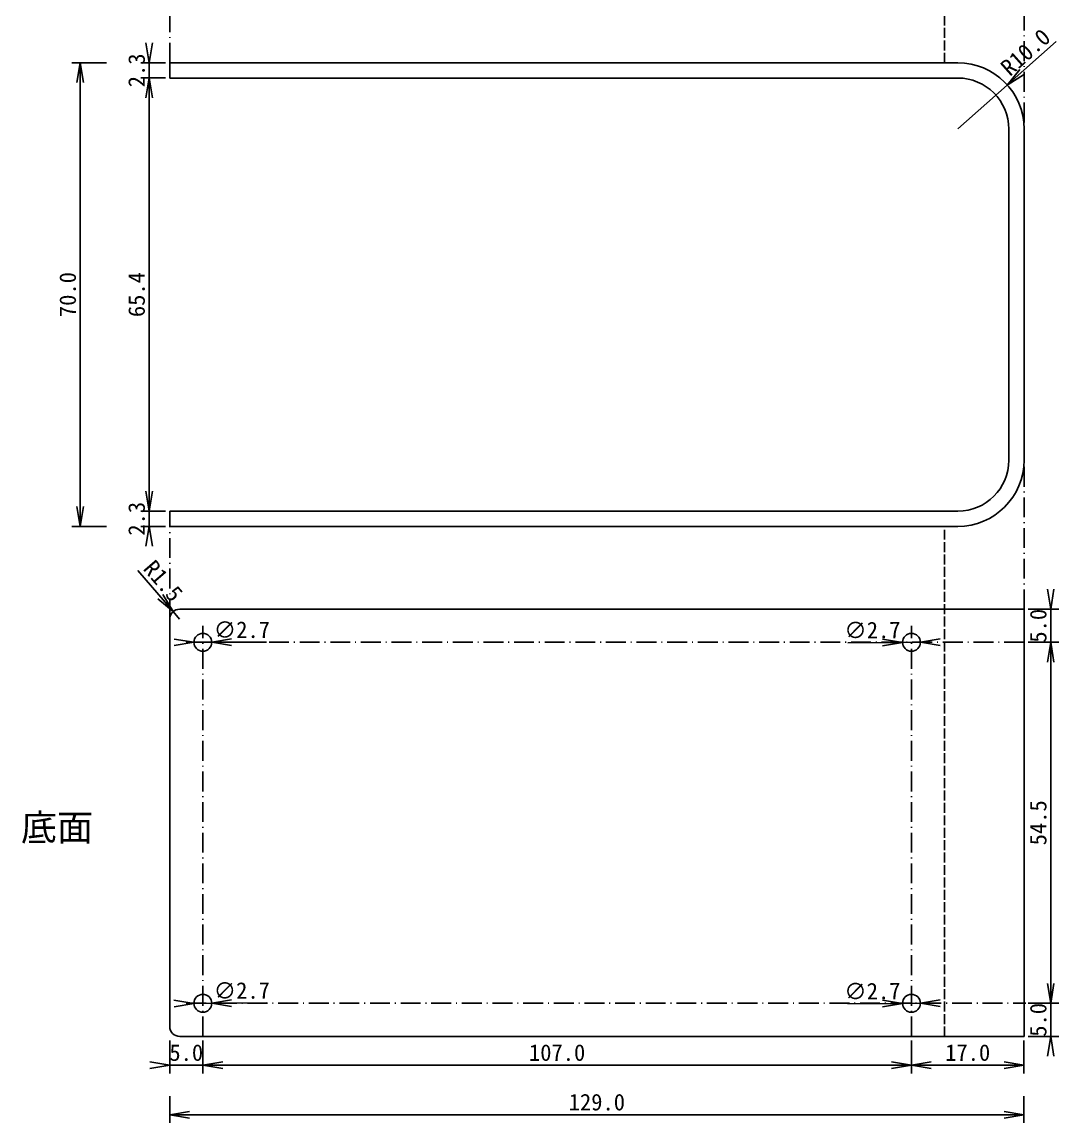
# Model space of a CAD drawing. Header units: millimetres. Extents: x 12 to 326, y -7 to 251.
# Drawn here: x 13.2 to 169.8, y -6.7 to 159.5 of the extents above; entities that cross this region are included whole.
import ezdxf

# ---------------------------------------------------------------- set-up
doc = ezdxf.new("R2010")
doc.units = ezdxf.units.MM
doc.linetypes.add('SXF_一点短鎖線', pattern=[9.25, 6, -1.5, 0.25, -1.5])
doc.linetypes.add('SXF_破線', pattern=[7.5, 6, -1.5])
doc.styles.add('寸法文字', font='')
doc.styles.add('ＭＳ ゴシック', font='')
doc.styles.get('寸法文字').set_extended_font_data('MS Gothic')
doc.styles.get('ＭＳ ゴシック').set_extended_font_data('MS Gothic')
doc.dimstyles.new('SXF-開矢印', dxfattribs={"dimscale": 0, "dimtxt": 2.5, "dimasz": 0.4, "dimexe": 1.25, "dimexo": 0.625, "dimtad": 1, "dimdec": 0, "dimzin": 1, "dimdsep": 46, "dimtxsty": '寸法文字', "dimblk": 'open_arrow', "dimcen": 2.5, "dimadec": 0, "dimazin": 0, "dimtfac": 1, "dimtdec": 0, "dimtix": 1, "dimtmove": 2, "dimatfit": 3, "dimldrblk": 'open_arrow', "dimfxl": 1.25, "dimarcsym": 0})

# ---------------------------------------------------------------- blocks, each defined once
blk = doc.blocks.new('open_arrow')
at = {"color": 0, "linetype": 'Continuous', "lineweight": -2}
for points in [[(-7.5, 1.25), (0, 0), (-7.5, -1.25)], [(0, 0), (-1, 0)]]:
    blk.add_lwpolyline(points, dxfattribs=at)
blk = doc.blocks.new('*D21')
at = {"color": 0, "lineweight": -2, "transparency": 16777216}
for p, q in [((35.48, 5.73), (35.48, 0.77)), ((40.48, 5.73), (40.48, 0.77)), ((35.08, 2.02), (34.68, 2.02)), ((35.48, 2.02), (40.48, 2.02)), ((40.88, 2.02), (41.28, 2.02))]:
    blk.add_line(p, q, dxfattribs=at)
at = {"layer": 'DEFPOINTS', "color": 0, "transparency": 16777216}
for p in [(35.48, 6.36), (40.48, 6.36), (40.48, 2.02)]:
    blk.add_point(p, dxfattribs=at)
at = {"color": 0, "lineweight": -2, "transparency": 16777216, "xscale": 0.4, "yscale": 0.4, "zscale": 0.4}
blk.add_blockref('open_arrow', (35.48, 2.02), dxfattribs=at)
at = {"color": 0, "lineweight": -2, "transparency": 16777216, "xscale": 0.4, "yscale": 0.4, "zscale": 0.4, "rotation": 180}
blk.add_blockref('open_arrow', (40.48, 2.02), dxfattribs=at)
at = {"color": 0, "transparency": 16777216, "insert": (37.98, 3.9), "char_height": 2.5, "attachment_point": 5, "style": '寸法文字'}
blk.add_mtext('5.0', dxfattribs=at)
blk = doc.blocks.new('*D22')
at = {"color": 0, "lineweight": -2, "transparency": 16777216}
for p, q in [((40.48, 5.73), (40.48, 0.77)), ((147.48, 5.73), (147.48, 0.77)), ((40.88, 2.02), (147.08, 2.02))]:
    blk.add_line(p, q, dxfattribs=at)
at = {"layer": 'DEFPOINTS', "color": 0, "transparency": 16777216}
for p in [(40.48, 6.36), (147.48, 6.36), (147.48, 2.02)]:
    blk.add_point(p, dxfattribs=at)
at = {"color": 0, "lineweight": -2, "transparency": 16777216, "xscale": 0.4, "yscale": 0.4, "zscale": 0.4, "rotation": 180}
blk.add_blockref('open_arrow', (40.48, 2.02), dxfattribs=at)
at = {"color": 0, "lineweight": -2, "transparency": 16777216, "xscale": 0.4, "yscale": 0.4, "zscale": 0.4}
blk.add_blockref('open_arrow', (147.48, 2.02), dxfattribs=at)
at = {"color": 0, "transparency": 16777216, "insert": (93.98, 3.9), "char_height": 2.5, "attachment_point": 5, "style": '寸法文字'}
blk.add_mtext('107.0', dxfattribs=at)
blk = doc.blocks.new('*D23')
at = {"color": 0, "lineweight": -2, "transparency": 16777216}
for p, q in [((147.48, 5.73), (147.48, 0.77)), ((164.48, 5.73), (164.48, 0.77)), ((147.88, 2.02), (164.08, 2.02))]:
    blk.add_line(p, q, dxfattribs=at)
at = {"layer": 'DEFPOINTS', "color": 0, "transparency": 16777216}
for p in [(147.48, 6.36), (164.48, 6.36), (164.48, 2.02)]:
    blk.add_point(p, dxfattribs=at)
at = {"color": 0, "lineweight": -2, "transparency": 16777216, "xscale": 0.4, "yscale": 0.4, "zscale": 0.4, "rotation": 180}
blk.add_blockref('open_arrow', (147.48, 2.02), dxfattribs=at)
at = {"color": 0, "lineweight": -2, "transparency": 16777216, "xscale": 0.4, "yscale": 0.4, "zscale": 0.4}
blk.add_blockref('open_arrow', (164.48, 2.02), dxfattribs=at)
at = {"color": 0, "transparency": 16777216, "insert": (155.98, 3.9), "char_height": 2.5, "attachment_point": 5, "style": '寸法文字'}
blk.add_mtext('17.0', dxfattribs=at)
blk = doc.blocks.new('*D25')
at = {"color": 0, "lineweight": -2, "transparency": 16777216}
for p, q in [((30.66, 76.72), (35.75, 70.8)), ((36.98, 69.36), (36.01, 70.5))]:
    blk.add_line(p, q, dxfattribs=at)
at = {"layer": 'DEFPOINTS', "color": 0, "transparency": 16777216}
for p in [(36.01, 70.5), (36.98, 69.36)]:
    blk.add_point(p, dxfattribs=at)
at = {"color": 0, "lineweight": -2, "transparency": 16777216, "xscale": 0.4, "yscale": 0.4, "zscale": 0.4, "rotation": 310.6779592453055}
blk.add_blockref('open_arrow', (36.01, 70.5), dxfattribs=at)
at = {"color": 0, "transparency": 16777216, "insert": (34.49, 75.13), "char_height": 2.5, "attachment_point": 5, "rotation": 310.678, "style": '寸法文字'}
blk.add_mtext('R1.5', dxfattribs=at)
blk = doc.blocks.new('*D26')
at = {"color": 0, "lineweight": -2, "transparency": 16777216}
for p, q in [((169.35, 156.57), (162.26, 150.27)), ((154.48, 143.36), (161.96, 150))]:
    blk.add_line(p, q, dxfattribs=at)
at = {"layer": 'DEFPOINTS', "color": 0, "transparency": 16777216}
for p in [(161.96, 150), (154.48, 143.36)]:
    blk.add_point(p, dxfattribs=at)
at = {"color": 0, "lineweight": -2, "transparency": 16777216, "xscale": 0.4, "yscale": 0.4, "zscale": 0.4, "rotation": 221.6259974848228}
blk.add_blockref('open_arrow', (161.96, 150), dxfattribs=at)
at = {"color": 0, "transparency": 16777216, "insert": (164.71, 154.95), "char_height": 2.5, "attachment_point": 5, "rotation": 41.626, "style": '寸法文字'}
blk.add_mtext('R10.0', dxfattribs=at)
blk = doc.blocks.new('*D27')
at = {"color": 0, "lineweight": -2, "transparency": 16777216}
for p, q in [((32.36, 86.06), (32.36, 86.46)), ((34.86, 85.66), (31.11, 85.66)), ((32.36, 83.36), (32.36, 85.66)), ((34.86, 83.36), (31.11, 83.36)), ((32.36, 82.96), (32.36, 82.56))]:
    blk.add_line(p, q, dxfattribs=at)
at = {"layer": 'DEFPOINTS', "color": 0, "transparency": 16777216}
for p in [(32.36, 85.66), (35.48, 85.66), (35.48, 83.36)]:
    blk.add_point(p, dxfattribs=at)
at = {"color": 0, "lineweight": -2, "transparency": 16777216, "xscale": 0.4, "yscale": 0.4, "zscale": 0.4}
for p, rotation in [((32.36, 85.66), 270), ((32.36, 83.36), 90)]:
    blk.add_blockref('open_arrow', p, dxfattribs=dict(at, rotation=rotation))
at = {"color": 0, "transparency": 16777216, "insert": (30.49, 84.51), "char_height": 2.5, "attachment_point": 5, "rotation": 90, "style": '寸法文字'}
blk.add_mtext('2.3', dxfattribs=at)
blk = doc.blocks.new('*D49')
at = {"color": 0, "lineweight": -2, "transparency": 16777216}
for p, q in [((35.48, -2.66), (35.48, -6.71)), ((164.48, -2.66), (164.48, -6.71)), ((35.88, -5.46), (164.08, -5.46))]:
    blk.add_line(p, q, dxfattribs=at)
at = {"layer": 'DEFPOINTS', "color": 0, "transparency": 16777216}
for p in [(35.48, -2.03), (164.48, -2.03), (164.48, -5.46)]:
    blk.add_point(p, dxfattribs=at)
at = {"color": 0, "lineweight": -2, "transparency": 16777216, "xscale": 0.4, "yscale": 0.4, "zscale": 0.4, "rotation": 180}
blk.add_blockref('open_arrow', (35.48, -5.46), dxfattribs=at)
at = {"color": 0, "lineweight": -2, "transparency": 16777216, "xscale": 0.4, "yscale": 0.4, "zscale": 0.4}
blk.add_blockref('open_arrow', (164.48, -5.46), dxfattribs=at)
at = {"color": 0, "transparency": 16777216, "insert": (99.98, -3.58), "char_height": 2.5, "attachment_point": 5, "style": '寸法文字'}
blk.add_mtext('129.0', dxfattribs=at)
blk = doc.blocks.new('*D71')
at = {"color": 0, "lineweight": -2, "transparency": 16777216}
for p, q in [((168.51, 71.26), (168.51, 71.66)), ((165.11, 70.86), (169.76, 70.86)), ((168.51, 70.86), (168.51, 65.86)), ((165.11, 65.86), (169.76, 65.86)), ((168.51, 65.46), (168.51, 65.06))]:
    blk.add_line(p, q, dxfattribs=at)
at = {"layer": 'DEFPOINTS', "color": 0, "transparency": 16777216}
for p in [(164.48, 70.86), (164.48, 65.86), (168.51, 65.86)]:
    blk.add_point(p, dxfattribs=at)
at = {"color": 0, "lineweight": -2, "transparency": 16777216, "xscale": 0.4, "yscale": 0.4, "zscale": 0.4}
for p, rotation in [((168.51, 70.86), 270), ((168.51, 65.86), 90)]:
    blk.add_blockref('open_arrow', p, dxfattribs=dict(at, rotation=rotation))
at = {"color": 0, "transparency": 16777216, "insert": (166.64, 68.36), "char_height": 2.5, "attachment_point": 5, "rotation": 90, "style": '寸法文字'}
blk.add_mtext('5.0', dxfattribs=at)
blk = doc.blocks.new('*D72')
at = {"color": 0, "lineweight": -2, "transparency": 16777216}
for p, q in [((165.11, 65.86), (169.76, 65.86)), ((168.51, 65.46), (168.51, 11.76)), ((165.11, 11.36), (169.76, 11.36))]:
    blk.add_line(p, q, dxfattribs=at)
at = {"layer": 'DEFPOINTS', "color": 0, "transparency": 16777216}
for p in [(164.48, 65.86), (164.48, 11.36), (168.51, 11.36)]:
    blk.add_point(p, dxfattribs=at)
at = {"color": 0, "lineweight": -2, "transparency": 16777216, "xscale": 0.4, "yscale": 0.4, "zscale": 0.4}
for p, rotation in [((168.51, 65.86), 90), ((168.51, 11.36), 270)]:
    blk.add_blockref('open_arrow', p, dxfattribs=dict(at, rotation=rotation))
at = {"color": 0, "transparency": 16777216, "insert": (166.64, 38.61), "char_height": 2.5, "attachment_point": 5, "rotation": 90, "style": '寸法文字'}
blk.add_mtext('54.5', dxfattribs=at)
blk = doc.blocks.new('*D73')
at = {"color": 0, "lineweight": -2, "transparency": 16777216}
for p, q in [((168.51, 11.76), (168.51, 12.16)), ((165.11, 11.36), (169.76, 11.36)), ((168.51, 11.36), (168.51, 6.36)), ((165.11, 6.36), (169.76, 6.36)), ((168.51, 5.96), (168.51, 5.56))]:
    blk.add_line(p, q, dxfattribs=at)
at = {"layer": 'DEFPOINTS', "color": 0, "transparency": 16777216}
for p in [(164.48, 11.36), (164.48, 6.36), (168.51, 6.36)]:
    blk.add_point(p, dxfattribs=at)
at = {"color": 0, "lineweight": -2, "transparency": 16777216, "xscale": 0.4, "yscale": 0.4, "zscale": 0.4}
for p, rotation in [((168.51, 11.36), 270), ((168.51, 6.36), 90)]:
    blk.add_blockref('open_arrow', p, dxfattribs=dict(at, rotation=rotation))
at = {"color": 0, "transparency": 16777216, "insert": (166.64, 8.86), "char_height": 2.5, "attachment_point": 5, "rotation": 90, "style": '寸法文字'}
blk.add_mtext('5.0', dxfattribs=at)
blk = doc.blocks.new('*D74')
at = {"color": 0, "lineweight": -2, "transparency": 16777216}
for p, q in [((34.86, 151.06), (31.11, 151.06)), ((32.36, 86.06), (32.36, 150.66)), ((34.86, 85.66), (31.11, 85.66))]:
    blk.add_line(p, q, dxfattribs=at)
at = {"layer": 'DEFPOINTS', "color": 0, "transparency": 16777216}
for p in [(32.36, 151.06), (35.48, 151.06), (35.48, 85.66)]:
    blk.add_point(p, dxfattribs=at)
at = {"color": 0, "lineweight": -2, "transparency": 16777216, "xscale": 0.4, "yscale": 0.4, "zscale": 0.4}
for p, rotation in [((32.36, 151.06), 90), ((32.36, 85.66), 270)]:
    blk.add_blockref('open_arrow', p, dxfattribs=dict(at, rotation=rotation))
at = {"color": 0, "transparency": 16777216, "insert": (30.49, 118.36), "char_height": 2.5, "attachment_point": 5, "rotation": 90, "style": '寸法文字'}
blk.add_mtext('65.4', dxfattribs=at)
blk = doc.blocks.new('*D75')
at = {"color": 0, "lineweight": -2, "transparency": 16777216}
for p, q in [((34.86, 153.36), (31.11, 153.36)), ((32.36, 153.76), (32.36, 154.16)), ((32.36, 151.06), (32.36, 153.36)), ((34.86, 151.06), (31.11, 151.06)), ((32.36, 150.66), (32.36, 150.26))]:
    blk.add_line(p, q, dxfattribs=at)
at = {"layer": 'DEFPOINTS', "color": 0, "transparency": 16777216}
for p in [(32.36, 153.36), (35.48, 153.36), (35.48, 151.06)]:
    blk.add_point(p, dxfattribs=at)
at = {"color": 0, "lineweight": -2, "transparency": 16777216, "xscale": 0.4, "yscale": 0.4, "zscale": 0.4}
for p, rotation in [((32.36, 153.36), 270), ((32.36, 151.06), 90)]:
    blk.add_blockref('open_arrow', p, dxfattribs=dict(at, rotation=rotation))
at = {"color": 0, "transparency": 16777216, "insert": (30.49, 152.21), "char_height": 2.5, "attachment_point": 5, "rotation": 90, "style": '寸法文字'}
blk.add_mtext('2.3', dxfattribs=at)
blk = doc.blocks.new('*D97')
at = {"color": 0, "lineweight": -2, "transparency": 16777216}
for p, q in [((38.73, 11.35), (38.33, 11.34)), ((39.13, 11.35), (41.83, 11.37)), ((50.1, 11.42), (42.23, 11.37))]:
    blk.add_line(p, q, dxfattribs=at)
at = {"layer": 'DEFPOINTS', "color": 0, "transparency": 16777216}
for p in [(39.13, 11.35), (41.83, 11.37)]:
    blk.add_point(p, dxfattribs=at)
at = {"color": 0, "lineweight": -2, "transparency": 16777216, "xscale": 0.4, "yscale": 0.4, "zscale": 0.4}
for p, rotation in [((39.13, 11.35), 0.3477333100073121), ((41.83, 11.37), 180.3477333100073)]:
    blk.add_blockref('open_arrow', p, dxfattribs=dict(at, rotation=rotation))
at = {"color": 0, "transparency": 16777216, "insert": (46.36, 13.27), "char_height": 2.5, "attachment_point": 5, "rotation": 0.3477, "style": '寸法文字'}
blk.add_mtext('∅2.7', dxfattribs=at)
blk = doc.blocks.new('*D98')
at = {"color": 0, "lineweight": -2, "transparency": 16777216}
for p, q in [((38.73, 65.86), (38.33, 65.86)), ((39.13, 65.86), (41.83, 65.86)), ((50.1, 65.86), (42.23, 65.86))]:
    blk.add_line(p, q, dxfattribs=at)
at = {"layer": 'DEFPOINTS', "color": 0, "transparency": 16777216}
for p in [(39.13, 65.86), (41.83, 65.86)]:
    blk.add_point(p, dxfattribs=at)
at = {"color": 0, "lineweight": -2, "transparency": 16777216, "xscale": 0.4, "yscale": 0.4, "zscale": 0.4}
for p, rotation in [((39.13, 65.86), 0.03788690095611891), ((41.83, 65.86), 180.0378869009561)]:
    blk.add_blockref('open_arrow', p, dxfattribs=dict(at, rotation=rotation))
at = {"color": 0, "transparency": 16777216, "insert": (46.37, 67.74), "char_height": 2.5, "attachment_point": 5, "rotation": 0.0379, "style": '寸法文字'}
blk.add_mtext('∅2.7', dxfattribs=at)
blk = doc.blocks.new('*D99')
at = {"color": 0, "lineweight": -2, "transparency": 16777216}
for p, q in [((137.87, 65.79), (145.73, 65.85)), ((148.83, 65.87), (146.13, 65.85)), ((149.23, 65.87), (149.63, 65.87))]:
    blk.add_line(p, q, dxfattribs=at)
at = {"layer": 'DEFPOINTS', "color": 0, "transparency": 16777216}
for p in [(146.13, 65.85), (148.83, 65.87)]:
    blk.add_point(p, dxfattribs=at)
at = {"color": 0, "lineweight": -2, "transparency": 16777216, "xscale": 0.4, "yscale": 0.4, "zscale": 0.4}
for p, rotation in [((146.13, 65.85), 0.4215574678938909), ((148.83, 65.87), 180.4215574678939)]:
    blk.add_blockref('open_arrow', p, dxfattribs=dict(at, rotation=rotation))
at = {"color": 0, "transparency": 16777216, "insert": (141.59, 67.69), "char_height": 2.5, "attachment_point": 5, "rotation": 0.4216, "style": '寸法文字'}
blk.add_mtext('∅2.7', dxfattribs=at)
blk = doc.blocks.new('*D100')
at = {"color": 0, "lineweight": -2, "transparency": 16777216}
for p, q in [((137.87, 11.27), (145.73, 11.34)), ((148.83, 11.37), (146.13, 11.35)), ((149.23, 11.37), (149.63, 11.38))]:
    blk.add_line(p, q, dxfattribs=at)
at = {"layer": 'DEFPOINTS', "color": 0, "transparency": 16777216}
for p in [(146.13, 11.35), (148.83, 11.37)]:
    blk.add_point(p, dxfattribs=at)
at = {"color": 0, "lineweight": -2, "transparency": 16777216, "xscale": 0.4, "yscale": 0.4, "zscale": 0.4}
for p, rotation in [((146.13, 11.35), 0.5440838627810068), ((148.83, 11.37), 180.544083862781)]:
    blk.add_blockref('open_arrow', p, dxfattribs=dict(at, rotation=rotation))
at = {"color": 0, "transparency": 16777216, "insert": (141.58, 13.18), "char_height": 2.5, "attachment_point": 5, "rotation": 0.5441, "style": '寸法文字'}
blk.add_mtext('∅2.7', dxfattribs=at)
blk = doc.blocks.new('*D111')
at = {"color": 0, "lineweight": -2, "transparency": 16777216}
for p, q in [((25.93, 153.36), (20.71, 153.36)), ((21.96, 83.76), (21.96, 152.96)), ((25.93, 83.36), (20.71, 83.36))]:
    blk.add_line(p, q, dxfattribs=at)
at = {"layer": 'DEFPOINTS', "color": 0, "transparency": 16777216}
for p in [(21.96, 153.36), (26.55, 153.36), (26.55, 83.36)]:
    blk.add_point(p, dxfattribs=at)
at = {"color": 0, "lineweight": -2, "transparency": 16777216, "xscale": 0.4, "yscale": 0.4, "zscale": 0.4}
for p, rotation in [((21.96, 153.36), 90), ((21.96, 83.36), 270)]:
    blk.add_blockref('open_arrow', p, dxfattribs=dict(at, rotation=rotation))
at = {"color": 0, "transparency": 16777216, "insert": (20.09, 118.36), "char_height": 2.5, "attachment_point": 5, "rotation": 90, "style": '寸法文字'}
blk.add_mtext('70.0', dxfattribs=at)

msp = doc.modelspace()

# ---------------------------------------------------------------- linework, layer by layer
at = {"color": 6, "linetype": 'SXF_破線', "ltscale": 0.25}
for p, q in [((152.485, 153.358), (152.485, 230.358)), ((152.485, 6.358), (152.485, 83.358))]:
    msp.add_line(p, q, dxfattribs=at)
at = {"color": 5, "linetype": 'SXF_一点短鎖線', "ltscale": 0.5}
for p, q in [((35.485, 153.358), (35.485, 167.358)), ((164.485, 165.858), (164.485, 143.358)), ((164.485, 70.858), (164.485, 93.358)), ((35.485, 69.358), (35.485, 83.358)), ((40.485, 6.358), (40.485, 68.358)), ((147.485, 6.358), (147.485, 68.358)), ((164.485, 65.858), (37.985, 65.858)), ((37.985, 11.358), (164.764, 11.358))]:
    msp.add_line(p, q, dxfattribs=at)
for p, q in [((35.485, 151.058), (35.485, 153.358)), ((37.985, 153.358), (35.485, 153.358)), ((154.485, 153.358), (37.985, 153.358)), ((37.985, 151.058), (35.485, 151.058)), ((154.485, 151.058), (37.985, 151.058)), ((162.185, 93.358), (162.185, 143.358)), ((164.485, 93.358), (164.485, 143.358)), ((164.485, 93.358), (164.485, 93.358)), ((35.485, 83.358), (35.485, 85.658)), ((37.985, 85.658), (35.485, 85.658)), ((37.985, 85.658), (154.485, 85.658)), ((37.985, 83.358), (35.485, 83.358)), ((37.985, 83.358), (149.985, 83.358)), ((149.985, 83.358), (154.485, 83.358)), ((36.985, 70.858), (37.985, 70.858)), ((149.985, 70.858), (37.985, 70.858)), ((149.985, 70.858), (152.485, 70.858)), ((164.485, 70.858), (152.485, 70.858)), ((164.485, 6.358), (164.485, 70.858)), ((35.485, 68.358), (35.485, 69.358)), ((35.485, 68.358), (35.485, 8.858)), ((35.485, 8.858), (35.485, 7.858)), ((36.985, 6.358), (37.985, 6.358)), ((37.985, 6.358), (149.985, 6.358)), ((149.985, 6.358), (152.485, 6.358)), ((152.485, 6.358), (164.485, 6.358))]:
    msp.add_line(p, q)
for centre in [(40.485, 65.858), (147.485, 65.858), (40.485, 11.358), (147.485, 11.358)]:
    msp.add_circle(centre, 1.35)
for centre, radius, start, end in [((154.485, 143.358), 10, 0, 90), ((154.485, 143.358), 7.7, 0, 90), ((154.485, 93.358), 10, 270, 0), ((154.485, 93.358), 7.7, 270, 0), ((36.985, 69.358), 1.5, 90, 180), ((36.985, 7.858), 1.5, 180, 270)]:
    msp.add_arc(centre, radius, start, end)

# ---------------------------------------------------------------- texts
at = {"insert": (13.008, 39.908), "char_height": 4, "attachment_point": 1, "style": 'ＭＳ ゴシック'}
msp.add_mtext_dynamic_manual_height_columns('底面', width=18.88839, gutter_width=12.5, heights=[0], dxfattribs=at)

# ---------------------------------------------------------------- dimensions: what is measured, and where the dimension line sits
at = {"color": 3}
for center, mpoint, picture, middle in [((154.485, 143.358), (161.96, 150.001), '*D26', (164.71, 154.954)), ((36.985, 69.358), (36.007, 70.496), '*D25', (34.494, 75.132))]:
    dim = msp.add_radius_dim(center=center, mpoint=mpoint, dimstyle='SXF-開矢印', override={"dimscale": 1, "dimdec": 1}, dxfattribs=at)
    dim.commit()
    dim.dimension.update_dxf_attribs({"geometry": picture, "text_midpoint": middle})
for base, p1, p2, picture, middle in [((32.363, 153.358), (35.485, 151.058), (35.485, 153.358), '*D75', (30.488, 152.208)), ((21.961, 153.358), (26.552, 83.358), (26.552, 153.358), '*D111', (20.086, 118.358)), ((32.363, 151.058), (35.485, 85.658), (35.485, 151.058), '*D74', (30.488, 118.358)), ((32.363, 85.658), (35.485, 83.358), (35.485, 85.658), '*D27', (30.488, 84.508)), ((168.514, 65.858), (164.485, 70.858), (164.485, 65.858), '*D71', (166.639, 68.358)), ((168.514, 11.358), (164.485, 65.858), (164.485, 11.358), '*D72', (166.639, 38.608)), ((168.514, 6.358), (164.485, 11.358), (164.485, 6.358), '*D73', (166.639, 8.858))]:
    dim = msp.add_linear_dim(base=base, p1=p1, p2=p2, angle=90, dimstyle='SXF-開矢印', override={"dimscale": 1, "dimdec": 1}, dxfattribs=at)
    dim.commit()
    dim.dimension.update_dxf_attribs({"geometry": picture, "text_midpoint": middle})
for p1, p2, picture, middle in [((39.135, 65.857), (41.835, 65.859), '*D98', (46.367, 67.737)), ((148.835, 65.868), (146.135, 65.848), '*D99', (141.587, 67.69)), ((39.135, 11.35), (41.835, 11.366), '*D97', (46.357, 13.269)), ((148.835, 11.371), (146.135, 11.345), '*D100', (141.583, 13.177))]:
    dim = msp.add_diameter_dim_2p(p1=p1, p2=p2, dimstyle='SXF-開矢印', override={"dimscale": 1, "dimdec": 1}, dxfattribs=at)
    dim.commit()
    dim.dimension.update_dxf_attribs({"geometry": picture, "text_midpoint": middle})
for base, p1, p2, picture, middle in [((40.485, 2.023), (35.485, 6.358), (40.485, 6.358), '*D21', (37.985, 3.898)), ((147.485, 2.023), (40.485, 6.358), (147.485, 6.358), '*D22', (93.985, 3.898)), ((164.485, 2.023), (147.485, 6.358), (164.485, 6.358), '*D23', (155.985, 3.898)), ((164.485, -5.46), (35.485, -2.034), (164.485, -2.034), '*D49', (99.985, -3.585))]:
    dim = msp.add_linear_dim(base=base, p1=p1, p2=p2, dimstyle='SXF-開矢印', override={"dimscale": 1, "dimdec": 1}, dxfattribs=at)
    dim.commit()
    dim.dimension.update_dxf_attribs({"geometry": picture, "text_midpoint": middle})

doc.saveas('drawing.dxf')
